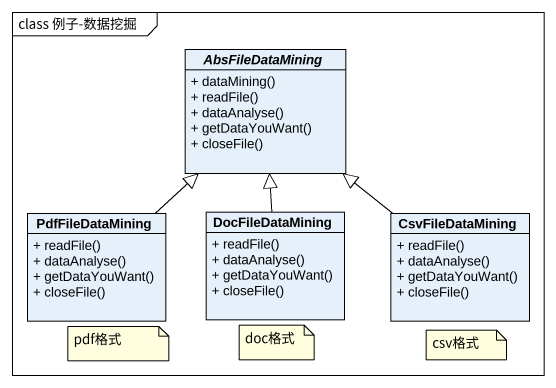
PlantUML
@startuml
mainframe class 例子-数据挖掘
hide circle
hide empty members
skinparam classAttributeIconSize 0
abstract class AbsFileDataMining {
  + dataMining()
  + readFile()
  + dataAnalyse()
  + getDataYouWant()
  + closeFile()
}
class PdfFileDataMining {
  + readFile()
  + dataAnalyse()
  + getDataYouWant()
  + closeFile()
}
class DocFileDataMining {
  + readFile()
  + dataAnalyse()
  + getDataYouWant()
  + closeFile()
}
class CsvFileDataMining {
  + readFile()
  + dataAnalyse()
  + getDataYouWant()
  + closeFile()
}
PdfFileDataMining -up-|> AbsFileDataMining
DocFileDataMining -up-|> AbsFileDataMining
CsvFileDataMining -up-|> AbsFileDataMining
note as N1
  pdf格式
end note
note as N2
  doc格式
end note
note as N3
  csv格式
end note
@enduml
